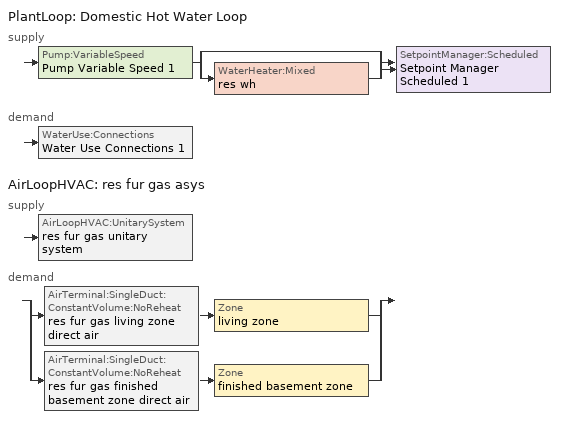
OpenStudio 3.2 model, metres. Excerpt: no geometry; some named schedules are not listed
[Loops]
PlantLoop 'Domestic Hot Water Loop'
 supply: Pump:VariableSpeed 'Pump Variable Speed 1' > split
  | bypass
  | WaterHeater:Mixed 'res wh'
  join > SetpointManager:Scheduled 'Setpoint Manager Scheduled 1'
 demand: WaterUse:Connections 'Water Use Connections 1'
AirLoopHVAC 'res fur gas asys'
 supply: AirLoopHVAC:UnitarySystem 'res fur gas unitary system'
 demand: split
  | AirTerminal:SingleDuct:ConstantVolume:NoReheat 'res fur gas living zone direct air' > Zone 'living zone'
  | AirTerminal:SingleDuct:ConstantVolume:NoReheat 'res fur gas finished basement zone direct air' > Zone 'finished basement zone'
[Sizing:Zone] Zone Cooling Design Supply Air Temperature Input Method=SupplyAirTemperature; Zone Cooling Design Supply Air Temperature {C}=14; Zone Cooling Design Supply Air Temperature Difference {deltaC}=11.11; Zone Heating Design Supply Air Temperature Input Method=SupplyAirTemperature; Zone Heating Design Supply Air Temperature {C}=40; Zone Heating Design Supply Air Temperature Difference {deltaC}=11.11; Zone Cooling Design Supply Air Humidity Ratio {kg-H2O/kg-air}=0.0085; Zone Heating Design Supply Air Humidity Ratio {kg-H2O/kg-air}=0.008; Cooling Design Air Flow Method=DesignDay; Heating Design Air Flow Method=DesignDay; Account for Dedicated Outdoor Air System=No; Dedicated Outdoor Air System Control Strategy=NeutralSupplyAir; Dedicated Outdoor Air Low Setpoint Temperature for Design {C}=autosize; Dedicated Outdoor Air High Setpoint Temperature for Design {C}=autosize
living zone; finished basement zone
[Zone equipment]
living zone: res fur gas living zone direct air, res room ac zone ptac
finished basement zone: res fur gas finished basement zone direct air, res room ac zone ptac 1
[PlantLoop]
Domestic Hot Water Loop: Glycol Concentration=0; Maximum Loop Flow Rate {m3/s}=0.01; Plant Loop Volume {m3}=0.003; Load Distribution Scheme=Optimal
[Sizing:Plant]
Domestic Hot Water Loop: Loop Type=Heating; Design Loop Exit Temperature {C}=52.6667; Loop Design Temperature Difference {deltaC}=5.55556; Sizing Option=NonCoincident; Zone Timesteps in Averaging Window=1; Coincident Sizing Factor Mode=None
[Pump:VariableSpeed]
Pump Variable Speed 1: Rated Flow Rate {m3/s}=0.01; Rated Pump Head {Pa}=1; Rated Power Consumption {W}=0; Motor Efficiency=1; Fraction of Motor Inefficiencies to Fluid Stream=0; Coefficient 1 of the Part Load Performance Curve=0; Coefficient 2 of the Part Load Performance Curve=1; Coefficient 3 of the Part Load Performance Curve=0; Coefficient 4 of the Part Load Performance Curve=0; Pump Control Type=Intermittent; Skin Loss Radiative Fraction=0.5; Design Power Sizing Method=PowerPerFlowPerPressure; Design Electric Power per Unit Flow Rate {W/(m3/s)}=348701.1; Design Shaft Power per Unit Flow Rate per Unit Head {W-s/m3-Pa}=1.28205; Design Minimum Flow Rate Fraction=0
[SetpointManager:Scheduled]
Setpoint Manager Scheduled 1: Control Variable=Temperature; Schedule=dhw temp
[WaterHeater:Mixed]
res wh: Tank Volume {m3}=0.143846; Setpoint Temperature Schedule=WH Setpoint Temp; Deadband Temperature Difference {deltaC}=2; Maximum Temperature Limit {C}=99; Heater Control Type=Cycle; Heater Maximum Capacity {W}=11722.8; Heater Minimum Capacity {W}=0; Heater Fuel Type=NaturalGas; Heater Thermal Efficiency=0.773298; Off Cycle Parasitic Fuel Consumption Rate {W}=0; Off Cycle Parasitic Fuel Type=Electricity; Off Cycle Parasitic Heat Fraction to Tank=0; On Cycle Parasitic Fuel Consumption Rate {W}=0; On Cycle Parasitic Fuel Type=Electricity; On Cycle Parasitic Heat Fraction to Tank=0; Ambient Temperature Indicator=ThermalZone; Ambient Temperature Thermal Zone=finished basement zone; Off Cycle Loss Coefficient to Ambient Temperature {W/K}=4.15693; Off Cycle Loss Fraction to Thermal Zone=0.64; On Cycle Loss Coefficient to Ambient Temperature {W/K}=4.15693; On Cycle Loss Fraction to Thermal Zone=1; Use Side Effectiveness=1; Source Side Effectiveness=1; Use Side Design Flow Rate {m3/s}=autosize; Source Side Design Flow Rate {m3/s}=autosize; Indirect Water Heating Recovery Time {hr}=1.5; Source Side Flow Control Mode=IndirectHeatPrimarySetpoint
[WaterHeater:Sizing]
res wh: Design Mode=PeakDraw; Time Storage Can Meet Peak Draw {hr}=0.538503; Time for Tank Recovery {hr}=0; Nominal Tank Volume for Autosizing Plant Connections {m3}=1
[WaterUse:Connections]
Water Use Connections 1: Drain Water Heat Exchanger Type=None; Drain Water Heat Exchanger Destination=Plant; Water Use Equipment Name 1=res shower; Water Use Equipment Name 2=res sink; Water Use Equipment Name 3=res bath; Water Use Equipment Name 4=res shower dist; Water Use Equipment Name 5=res sink dist; Water Use Equipment Name 6=res bath dist; Water Use Equipment Name 7=res dw; Water Use Equipment Name 8=res cw
[WaterUse:Equipment:Definition]
Name | Peak Flow Rate {m3/s} | Target Temperature Schedule
res shower | 0.0176332 | fixtures temperature schedule
res sink | 0.0157378 | fixtures temperature schedule
res bath | 0.00441644 | fixtures temperature schedule
res shower dist; res sink dist; res bath dist | 0 | fixtures temperature schedule
res dw | 0.00104011 | res dw temperature schedule
res cw | 0.00629939 | res cw temperature schedule
[WaterUse:Equipment]
res cw: Water Use Equipment Definition=res cw; Space=finished attic space; Flow Rate Fraction Schedule=clothes_washer
[OtherEquipment:Definition] Design Level Calculation Method=EquipmentLevel; Fraction Radiant=0; Fraction Lost=0
Name | Design Level {W} | Fraction Latent
res shower | 507081 | 0.487197
res sink | 158036 | 0.312221
res bath | 65146.3 | 0
[Coil:Heating:Gas]
res fur gas heating coil: Availability Schedule=Always On Discrete; Gas Burner Efficiency=0.78; Nominal Capacity {W}=29307.1; Parasitic Electric Load {W}=76; Parasitic Gas Load {W}=0; Fuel Type=NaturalGas
[Fan:OnOff] Availability Schedule=Always On Discrete; Maximum Flow Rate {m3/s}=autosize; Motor Efficiency=1
Name | Fan Total Efficiency | Pressure Rise {Pa} | Motor In Airstream Fraction | Fan Power Ratio Function of Speed Ratio Curve | Fan Efficiency Ratio Function of Speed Ratio Curve
res fur gas htg supply fan | 0.75 | 794.58 | 1 | Fan On Off Power Curve | Fan On Off Efficiency Curve
res room ac living zone clg supply fan | 1 | 0 | 0 | Fan On Off Power Curve 1 | Fan On Off Efficiency Curve 1
res room ac finished basement zone clg supply fan | 1 | 0 | 0 | Fan On Off Power Curve 2 | Fan On Off Efficiency Curve 2
[AirLoopHVAC:UnitarySystem]
res fur gas unitary system: Control Type=Load; Controlling Zone or Thermostat Location=living zone; Dehumidification Control Type=None; Availability Schedule=Always On Discrete; Supply Fan=res fur gas htg supply fan; Fan Placement=BlowThrough; Supply Air Fan Operating Mode Schedule=Always Off Discrete; Heating Coil=res fur gas heating coil; DX Heating Coil Sizing Ratio=1; Use DOAS DX Cooling Coil=No; DOAS DX Cooling Coil Leaving Minimum Air Temperature {C}=2; Latent Load Control=SensibleOnlyLoadControl; Supply Air Flow Rate During Cooling Operation {m3/s}=0; Supply Air Flow Rate During Heating Operation {m3/s}=Autosize; Supply Air Flow Rate When No Cooling or Heating is Required {m3/s}=0; Maximum Supply Air Temperature {C}=48.8889; Maximum Outdoor Dry-Bulb Temperature for Supplemental Heater Operation {C}=21; Maximum Cycling Rate {cycles/hr}=2.5; Heat Pump Time Constant {s}=60; Fraction of On-Cycle Power Use=0.01; Heat Pump Fan Delay Time {s}=60; Ancilliary On-Cycle Electric Power {W}=0; Ancilliary Off-Cycle Electric Power {W}=0
[AirLoopHVAC]
res fur gas asys: Availability Schedule=Always On Discrete; Design Supply Air Flow Rate {m3/s}=autosize; Design Return Air Flow Fraction of Supply Air Flow=1
[Sizing:System]
res fur gas asys: Type of Load to Size On=Sensible; Design Outdoor Air Flow Rate {m3/s}=Autosize; Central Heating Maximum System Air Flow Ratio=0.3; Preheat Design Temperature {C}=7; Preheat Design Humidity Ratio {kg-H2O/kg-Air}=0.008; Precool Design Temperature {C}=12.8; Precool Design Humidity Ratio {kg-H2O/kg-Air}=0.008; Central Cooling Design Supply Air Temperature {C}=12.8; Central Heating Design Supply Air Temperature {C}=16.7; Sizing Option=NonCoincident; 100% Outdoor Air in Cooling=Yes; 100% Outdoor Air in Heating=Yes; Central Cooling Design Supply Air Humidity Ratio {kg-H2O/kg-Air}=0.0085; Central Heating Design Supply Air Humidity Ratio {kg-H2O/kg-Air}=0.008; Cooling Design Air Flow Method=DesignDay; Cooling Design Air Flow Rate {m3/s}=0; Heating Design Air Flow Method=DesignDay; Heating Design Air Flow Rate {m3/s}=0; System Outdoor Air Method=ZoneSum; Zone Maximum Outdoor Air Fraction=1; Cooling Supply Air Flow Rate Per Floor Area {m3/s-m2}=0.00996765; Cooling Fraction of Autosized Cooling Supply Air Flow Rate=1; Cooling Supply Air Flow Rate Per Unit Cooling Capacity {m3/s-W}=3.94755e-05; Heating Supply Air Flow Rate Per Floor Area {m3/s-m2}=0.00996765; Heating Fraction of Autosized Heating Supply Air Flow Rate=1; Heating Fraction of Autosized Cooling Supply Air Flow Rate=1; Heating Supply Air Flow Rate Per Unit Heating Capacity {m3/s-W}=3.15882e-05; Cooling Design Capacity Method=CoolingDesignCapacity; Cooling Design Capacity {W}=autosize; Cooling Design Capacity Per Floor Area {W/m2}=234.7; Fraction of Autosized Cooling Design Capacity=1; Heating Design Capacity Method=HeatingDesignCapacity; Heating Design Capacity {W}=autosize; Heating Design Capacity Per Floor Area {W/m2}=157; Fraction of Autosized Heating Design Capacity=1; Central Cooling Capacity Control Method=OnOff
[AirTerminal:SingleDuct:ConstantVolume:NoReheat] Availability Schedule=Always On Discrete; Maximum Air Flow Rate {m3/s}=AutoSize
res fur gas living zone direct air; res fur gas finished basement zone direct air
[Coil:Cooling:DX:SingleSpeed] Availability Schedule=Always On Discrete; Rated Total Cooling Capacity {W}=10550.6; Rated Sensible Heat Ratio=0.65; Rated COP {W/W}=2.46644; Rated Air Flow Rate {m3/s}=autosize; Rated Evaporator Fan Power Per Volume Flow Rate {W/(m3/s)}=773.3; Total Cooling Capacity Function of Temperature Curve=RoomAC-Cap-fT; Total Cooling Capacity Function of Flow Fraction Curve=RoomAC-Cap-fFF; Energy Input Ratio Function of Temperature Curve=RoomAC-EIR-fT; Energy Input Ratio Function of Flow Fraction Curve=RoomAC-EIR-fFF; Part Load Fraction Correlation Curve=RoomAC-PLF-fPLR; Minimum Outdoor Dry-Bulb Temperature for Compressor Operation {C}=-25; Condenser Type=AirCooled; Evaporative Condenser Effectiveness=0.9; Evaporative Condenser Air Flow Rate {m3/s}=Autosize; Evaporative Condenser Pump Rated Power Consumption {W}=Autosize; Crankcase Heater Capacity {W}=0; Maximum Outdoor Dry-Bulb Temperature for Crankcase Heater Operation {C}=10; Basin Heater Capacity {W/K}=0; Basin Heater Setpoint Temperature {C}=2
res room ac cooling coil; res room ac cooling coil 1
[Coil:Heating:Electric] Availability Schedule=Always Off Discrete
res room ac always off heating coil; res room ac always off heating coil 1
[ZoneHVAC:PackagedTerminalAirConditioner] Availability Schedule=Always On Discrete; Supply Air Flow Rate During Cooling Operation {m3/s}=Autosize; Supply Air Flow Rate During Heating Operation {m3/s}=Autosize; Supply Air Flow Rate When No Cooling or Heating is Needed {m3/s}=Autosize; Outdoor Air Flow Rate During Cooling Operation {m3/s}=Autosize; Outdoor Air Flow Rate During Heating Operation {m3/s}=Autosize; Outdoor Air Flow Rate When No Cooling or Heating is Needed {m3/s}=Autosize; Fan Placement=DrawThrough; Supply Air Fan Operating Mode Schedule=Always Off Discrete
Name | Supply Air Fan | Heating Coil | Cooling Coil
res room ac zone ptac | res room ac living zone clg supply fan | res room ac always off heating coil | res room ac cooling coil
res room ac zone ptac 1 | res room ac finished basement zone clg supply fan | res room ac always off heating coil 1 | res room ac cooling coil 1
[ElectricEquipment:Definition] Design Level Calculation Method=EquipmentLevel
Name | Design Level {W} | Fraction Latent | Fraction Radiant | Fraction Lost
res dw | 136388 | 0.15 | 0.36 | 0.25
res cw | 70491.5 | 0 | 0.48 | 0.2
[EnergyManagementSystem:Sensor]
Name | Output Variable or Output Meter Index Key | Output Variable or Output Meter
res_ceil_fan_sched_val_sensor | res ceil fan schedule | Schedule Value
res_ceil_fan_tin_sensor; res_af_1_tin_s | living zone | Zone Mean Air Temperature
res_nv_pb_s |  | Site Outdoor Air Barometric Pressure
res_af_vw_s |  | Site Wind Speed
res_nv_wt_s |  | Site Outdoor Air Humidity Ratio
res_af_1_tt_s | living zone | Zone Outdoor Air Drybulb Temperature
res_nv_1_nva_s | res nv_1 avail schedule | Schedule Value
res_nv_1_sp_s | res nv_1 temp schedule | Schedule Value
res_ds_res_fur_gas_asys_fan_rtf_s | res fur gas htg supply fan | Fan Runtime Fraction
res_ds_res_fur_gas_asys_win_s | living zone | Zone Mean Air Humidity Ratio
res_ds_res_fur_gas_asys_ah_mfr_s | Node 18 | System Node Mass Flow Rate
res_ds_res_fur_gas_asys_ah_vfr_s | Node 18 | System Node Current Density Volume Flow Rate
res_ds_res_fur_gas_asys_ah_tt_s | Node 18 | System Node Temperature
res_ds_res_fur_gas_asys_ra_t_s | Node 21 | System Node Temperature
res_ds_res_fur_gas_asys_ah_wt_s | Node 18 | System Node Humidity Ratio
res_ds_res_fur_gas_asys_ra_w_s | Node 21 | System Node Humidity Ratio
res_ds_res_fur_gas_asys_ah_t_s | garage zone | Zone Air Temperature
res_ds_res_fur_gas_asys_ah_w_s | garage zone | Zone Mean Air Humidity Ratio
res_infil_1_range_sch_s | res mv_1 range exhaust schedule | Schedule Value
res_infil_1_bath_sch_s | res mv_1 bath exhaust schedule | Schedule Value
res_infil_1_dryer_sch_s | clothes_dryer_exhaust | Schedule Value
res_infil_1_wh_sch_s | Always On Discrete | Schedule Value
[EnergyManagementSystem:Actuator]
Name | Actuated Component | Actuated Component Type | Actuated Component Control Type
res_ceil_fan_sched_override | res ceil fan master | Schedule:Constant | Schedule Value
res_nv_1_flow_act | res nv_1 flow | Zone Infiltration | Air Exchange Flow Rate
res_ds_res_fur_gas_asys_SupSLkToLvEq_act | res ds res fur gas asys SupSLkToLvEq | OtherEquipment | Power Level
res_ds_res_fur_gas_asys_SupLatLkToLvEq_act | res ds res fur gas asys SupLatLkToLvEq | OtherEquipment | Power Level
res_ds_res_fur_gas_asys_SupDCnToLvEq_act | res ds res fur gas asys SupDCnToLvEq | OtherEquipment | Power Level
res_ds_res_fur_gas_asys_SupDCnToAhEq_act | res ds res fur gas asys SupDCnToAhEq | OtherEquipment | Power Level
res_ds_res_fur_gas_asys_RetDCnToPlEq_act | res ds res fur gas asys RetDCnToPlEq | OtherEquipment | Power Level
res_ds_res_fur_gas_asys_RetDCnToAhEquip_act | res ds res fur gas asys RetDCnToAhEquip | OtherEquipment | Power Level
res_ds_res_fur_gas_asys_SupSLkToAhEq_act | res ds res fur gas asys SupSLkToAhEq | OtherEquipment | Power Level
res_ds_res_fur_gas_asys_SupLatLkToAhEq_act | res ds res fur gas asys SupLatLkToAhEq | OtherEquipment | Power Level
res_ds_res_fur_gas_asys_RetSLkEq_act | res ds res fur gas asys RetSLkEq | OtherEquipment | Power Level
res_ds_res_fur_gas_asys_RetLatLkEq_act | res ds res fur gas asys RetLatLkEq | OtherEquipment | Power Level
res_ds_res_fur_gas_asys_AhToLivMix_act | res ds res fur gas asys AhToLivMix | ZoneMixing | Air Exchange Flow Rate
res_ds_res_fur_gas_asys_LivToAhMix_act | res ds res fur gas asys LivToAhMix | ZoneMixing | Air Exchange Flow Rate
res_infil_1_house_fan_act | res infil_1 house fan | ElectricEquipment | Electricity Rate
res_infil_1_range_fan_act | res infil_1 range fan | ElectricEquipment | Electricity Rate
res_infil_1_bath_fan_act | res infil_1 bath fan | ElectricEquipment | Electricity Rate
res_infil_1_flow_act | res infil_1 flow | Zone Infiltration | Air Exchange Flow Rate
[EnergyManagementSystem:Program]
res_ceil_fan_schedule_program: If res_ceil_fan_sched_val_sensor == 0; Set res_ceil_fan_sched_override = 0; ElseIf res_ceil_fan_tin_sensor < 24.389; Set res_ceil_fan_sched_override = 0; Else; Set res_ceil_fan_sched_override = 1; EndIf
res_nv_1_program: Set Tdiff = res_af_1_tin_s-res_af_1_tt_s; Set dT = (@Abs Tdiff); Set pt = (@RhFnTdbWPb res_af_1_tt_s res_nv_wt_s res_nv_pb_s); Set NVA = 13831.173440569546; Set Cs = 0.00023703726963500573; Set Cw = 0.00010014662135246548; Set MNV = 2.444359572750902; Set MHR = 0.0115; Set MRH = 0.7; Set temp1 = (res_nv_1_nva_s*NVA); Set SGNV = temp1*((((Cs*dT)+(Cw*(res_af_vw_s^2)))^0.5)/1000); If (res_nv_wt_s<MHR) && (pt<MRH) && (res_af_1_tin_s>res_nv_1_sp_s); Set temp2 = (res_af_1_tin_s-res_nv_1_sp_s); Set NVadj1 = temp2/(res_af_1_tin_s-res_af_1_tt_s); Set NVadj2 = (@Min NVadj1 1); Set NVadj3 = (@Max NVadj2 0); Set NVadj = SGNV*NVadj3; Set res_nv_1_flow_act = (@Min NVadj MNV); Else; Set res_nv_1_flow_act = 0; EndIf
res_ds_res_fur_gas_asys_program: Set res_ds_res_fur_gas_asys_AhMfr = res_ds_res_fur_gas_asys_ah_mfr_s; Set res_ds_res_fur_gas_asys_FanRtf = res_ds_res_fur_gas_asys_fan_rtf_s; Set res_ds_res_fur_gas_asys_AhVfr = res_ds_res_fur_gas_asys_ah_vfr_s; Set res_ds_res_fur_gas_asys_AhTt = res_ds_res_fur_gas_asys_ah_tt_s; Set res_ds_res_fur_gas_asys_AhWt = res_ds_res_fur_gas_asys_ah_wt_s; Set res_ds_res_fur_gas_asys_RaT = res_ds_res_fur_gas_asys_ra_t_s; Set res_ds_res_fur_gas_asys_RaW = res_ds_res_fur_gas_asys_ra_w_s; Set res_ds_res_fur_gas_asys_AhT = res_ds_res_fur_gas_asys_ah_t_s; Set res_ds_res_fur_gas_asys_AhW = res_ds_res_fur_gas_asys_ah_w_s; Run res_ds_res_fur_gas_asys_lk_subrout; Set res_ds_res_fur_gas_asys_SupSLkToLvEq_act = res_ds_res_fur_gas_asys_SupSLkToLv; Set res_ds_res_fur_gas_asys_SupLatLkToLvEq_act = res_ds_res_fur_gas_asys_SupLatLkToLv; Set res_ds_res_fur_gas_asys_SupDCnToLvEq_act = res_ds_res_fur_gas_asys_SupDCnToLv; Set res_ds_res_fur_gas_asys_SupDCnToAhEq_act = res_ds_res_fur_gas_asys_SupDCnToAh; Set res_ds_res_fur_gas_asys_SupSLkToAhEq_act = res_ds_res_fur_gas_asys_SupSLkToAh; Set res_ds_res_fur_gas_asys_SupLatLkToAhEq_act = res_ds_res_fur_gas_asys_SupLatLkToAh; Set res_ds_res_fur_gas_asys_RetSLkEq_act = res_ds_res_fur_gas_asys_RetSLk; Set res_ds_res_fur_gas_asys_RetLatLkEq_act = res_ds_res_fur_gas_asys_RetLatLk; Set res_ds_res_fur_gas_asys_RetDCnToPlEq_act = res_ds_res_fur_gas_asys_RetDCnToPl; Set res_ds_res_fur_gas_asys_RetDCnToAhEquip_act = res_ds_res_fur_gas_asys_RetDCnToAh; Set res_ds_res_fur_gas_asys_AhToLivMix_act = res_ds_res_fur_gas_asys_AhToLiv; Set res_ds_res_fur_gas_asys_LivToAhMix_act = res_ds_res_fur_gas_asys_LivToAh
res_infil_1_program: Set p_m = 0.14; Set p_s = 0.22; Set s_m = 270; Set s_s = 370; Set z_m = 9.99744; Set z_s = 6.4486261680000005; Set f_t = (((s_m/z_m)^p_m)*((z_s/s_s)^p_s)); Set Tdiff = res_af_1_tin_s-res_af_1_tt_s; Set dT = @Abs Tdiff; Set c = 0.0676; Set Cs = 0.0875; Set Cw = 0.1284; Set n = 0.67; Set sft = (f_t*0.7000000000000001); Set temp1 = ((c*Cw)*((sft*res_af_vw_s)^(2*n)))^2; Set Qn = (((c*Cs*(dT^n))^2)+temp1)^0.5; Set Tdiff = res_af_1_tin_s-res_af_1_tt_s; Set dT = @Abs Tdiff; Set QWHV = res_infil_1_wh_sch_s*0.0302; Set Qrange = res_infil_1_range_sch_s*0.0472; Set Qdryer = res_infil_1_dryer_sch_s*0.0472; Set Qbath = res_infil_1_bath_sch_s*0.0472; Set QhpwhOut = 0; Set QhpwhIn = 0; Set QductsOut = 0; Set QductsIn = 0; Set QductsOut = QductsOut+res_ds_res_fur_gas_asys_lk_ret_fan_equiv; Set QductsIn = QductsIn+res_ds_res_fur_gas_asys_lk_sup_fan_equiv; Set Qout = QWHV+Qrange+Qbath+Qdryer+QhpwhOut+QductsOut; Set Qin = QhpwhIn+QductsIn; Set Qu = (@Abs (Qout-Qin)); Set Qb = (@Min Qout Qin); Set faneff_wh = 0.9438948864000002; Set res_infil_1_house_fan_act = (QWHV*300)/faneff_wh*1; Set faneff_sp = 0.4719474432000001; Set res_infil_1_range_fan_act = (Qrange*300)/faneff_sp; Set res_infil_1_bath_fan_act = (Qbath*300)/faneff_sp; Set Q_acctd_for_elsewhere = QhpwhOut+QhpwhIn+QductsOut+QductsIn; Set res_infil_1_flow_act = (((Qu^2)+(Qn^2))^0.5)-Q_acctd_for_elsewhere; Set res_infil_1_flow_act = (@Max res_infil_1_flow_act 0)
[EnergyManagementSystem:ProgramCallingManager]
res ceil fan program calling manager: BeginTimestepBeforePredictor; res_ceil_fan_schedule_program
res af_1 program calling manager: BeginTimestepBeforePredictor; res_infil_1_program; res_nv_1_program
res ds res fur gas asys program calling manager: EndOfSystemTimestepAfterHVACReporting; res_ds_res_fur_gas_asys_program
[AirLoopHVAC:ReturnPlenum]
res fur gas asys return plenum: ThermalZone=res ds res fur gas asys ret air zone
[Schedule:Constant]
Name | Value
dhw temp; WH Setpoint Temp | 52.6667
fixtures temperature schedule | 43.3333
Always On Discrete | 1
Always Off Discrete | 0
res dw temperature schedule; res cw temperature schedule | 52.666
[Curve:Exponent] Coefficient1 Constant=1; Coefficient2 Constant=0; Coefficient3 Constant=0; Minimum Value of x=0; Maximum Value of x=1
Fan On Off Power Curve; Fan On Off Power Curve 1; Fan On Off Power Curve 2
[Curve:Cubic] Coefficient1 Constant=1; Coefficient2 x=0; Coefficient3 x**2=0; Coefficient4 x**3=0; Minimum Value of x=0; Maximum Value of x=1
Fan On Off Efficiency Curve; Fan On Off Efficiency Curve 1; Fan On Off Efficiency Curve 2
[Curve:Biquadratic] Minimum Value of x=0; Maximum Value of x=100; Minimum Value of y=0; Maximum Value of y=100
Name | Coefficient1 Constant | Coefficient2 x | Coefficient3 x**2 | Coefficient4 y | Coefficient5 y**2 | Coefficient6 x*y
RoomAC-Cap-fT | 1.55736 | -0.0744482 | 0.0030986 | 0.00145958 | -4.1148e-05 | -0.000426714
RoomAC-EIR-fT | -0.350448 | 0.11681 | -0.00339951 | -0.00122609 | 0.000600809 | -0.000466884
[Curve:Quadratic] Coefficient3 x**2=0; Minimum Value of x=0; Minimum Curve Output=0
Name | Coefficient1 Constant | Coefficient2 x | Maximum Value of x | Maximum Curve Output
RoomAC-Cap-fFF; RoomAC-EIR-fFF | 1 | 0 | 2 | 2
RoomAC-PLF-fPLR | 0.78 | 0.22 | 1 | 1
